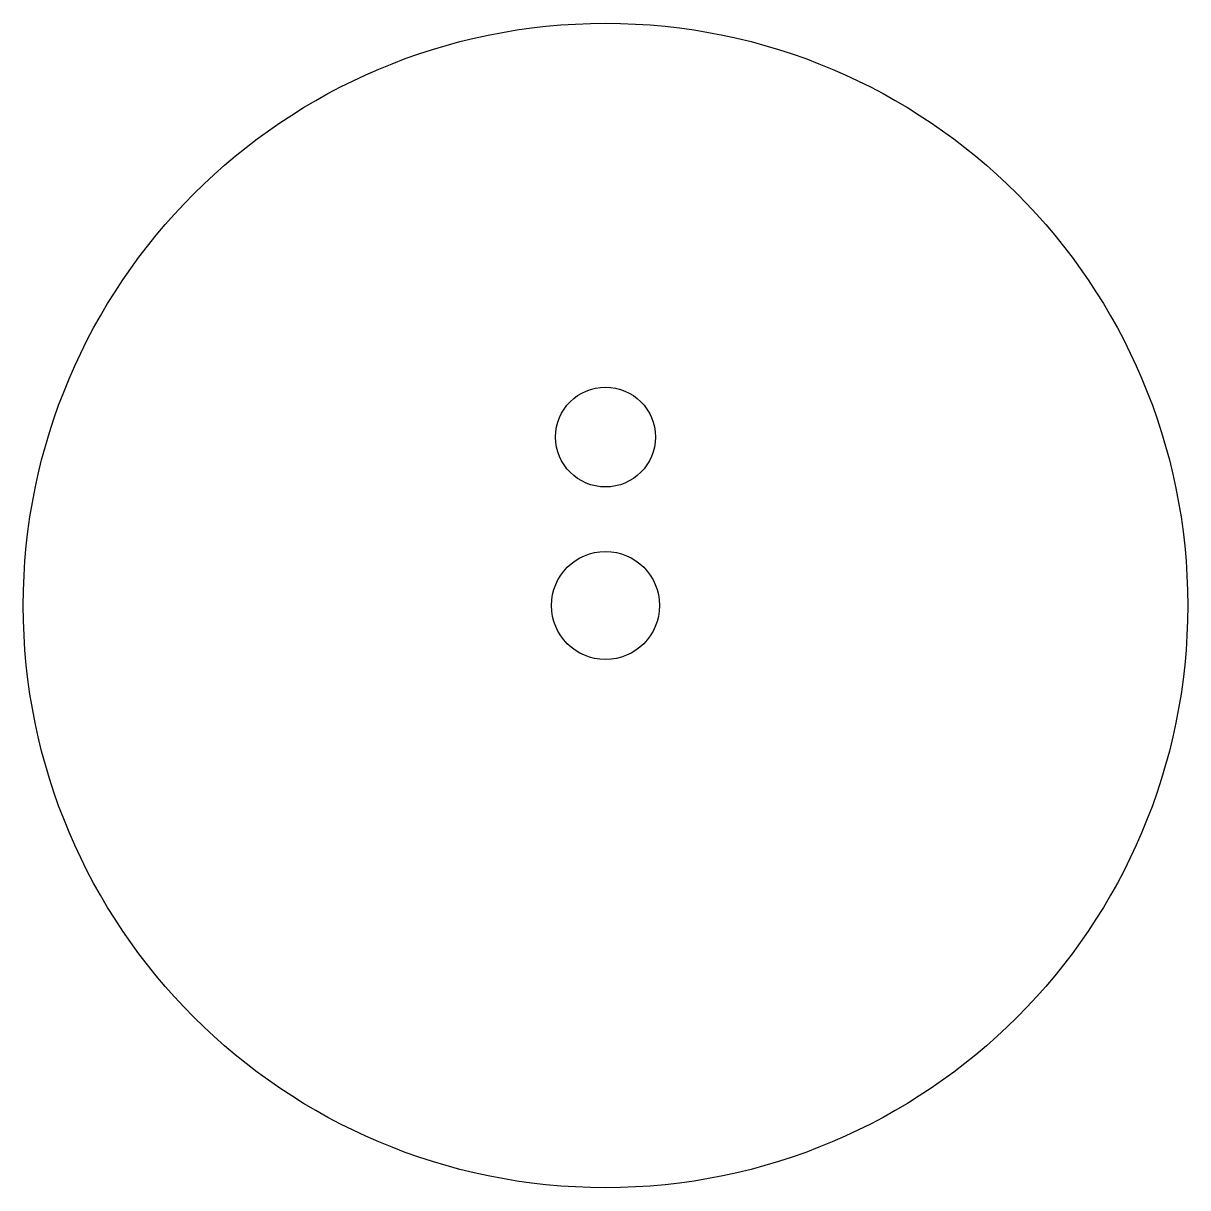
# Model space of a CAD drawing. Header units: millimetres. Extents: x -35 to 35, y -35 to 35.
import ezdxf

# ---------------------------------------------------------------- set-up
doc = ezdxf.new("R2010")
doc.units = ezdxf.units.MM
doc.layers.get('0').update_dxf_attribs({"linetype": 'CONTINUOUS'})

msp = doc.modelspace()

# ---------------------------------------------------------------- linework, layer by layer
for centre, radius in [((0, 0), 35), ((0, 10.127), 3), ((0, 0), 3.25)]:
    msp.add_circle(centre, radius)

doc.saveas('drawing.dxf')
